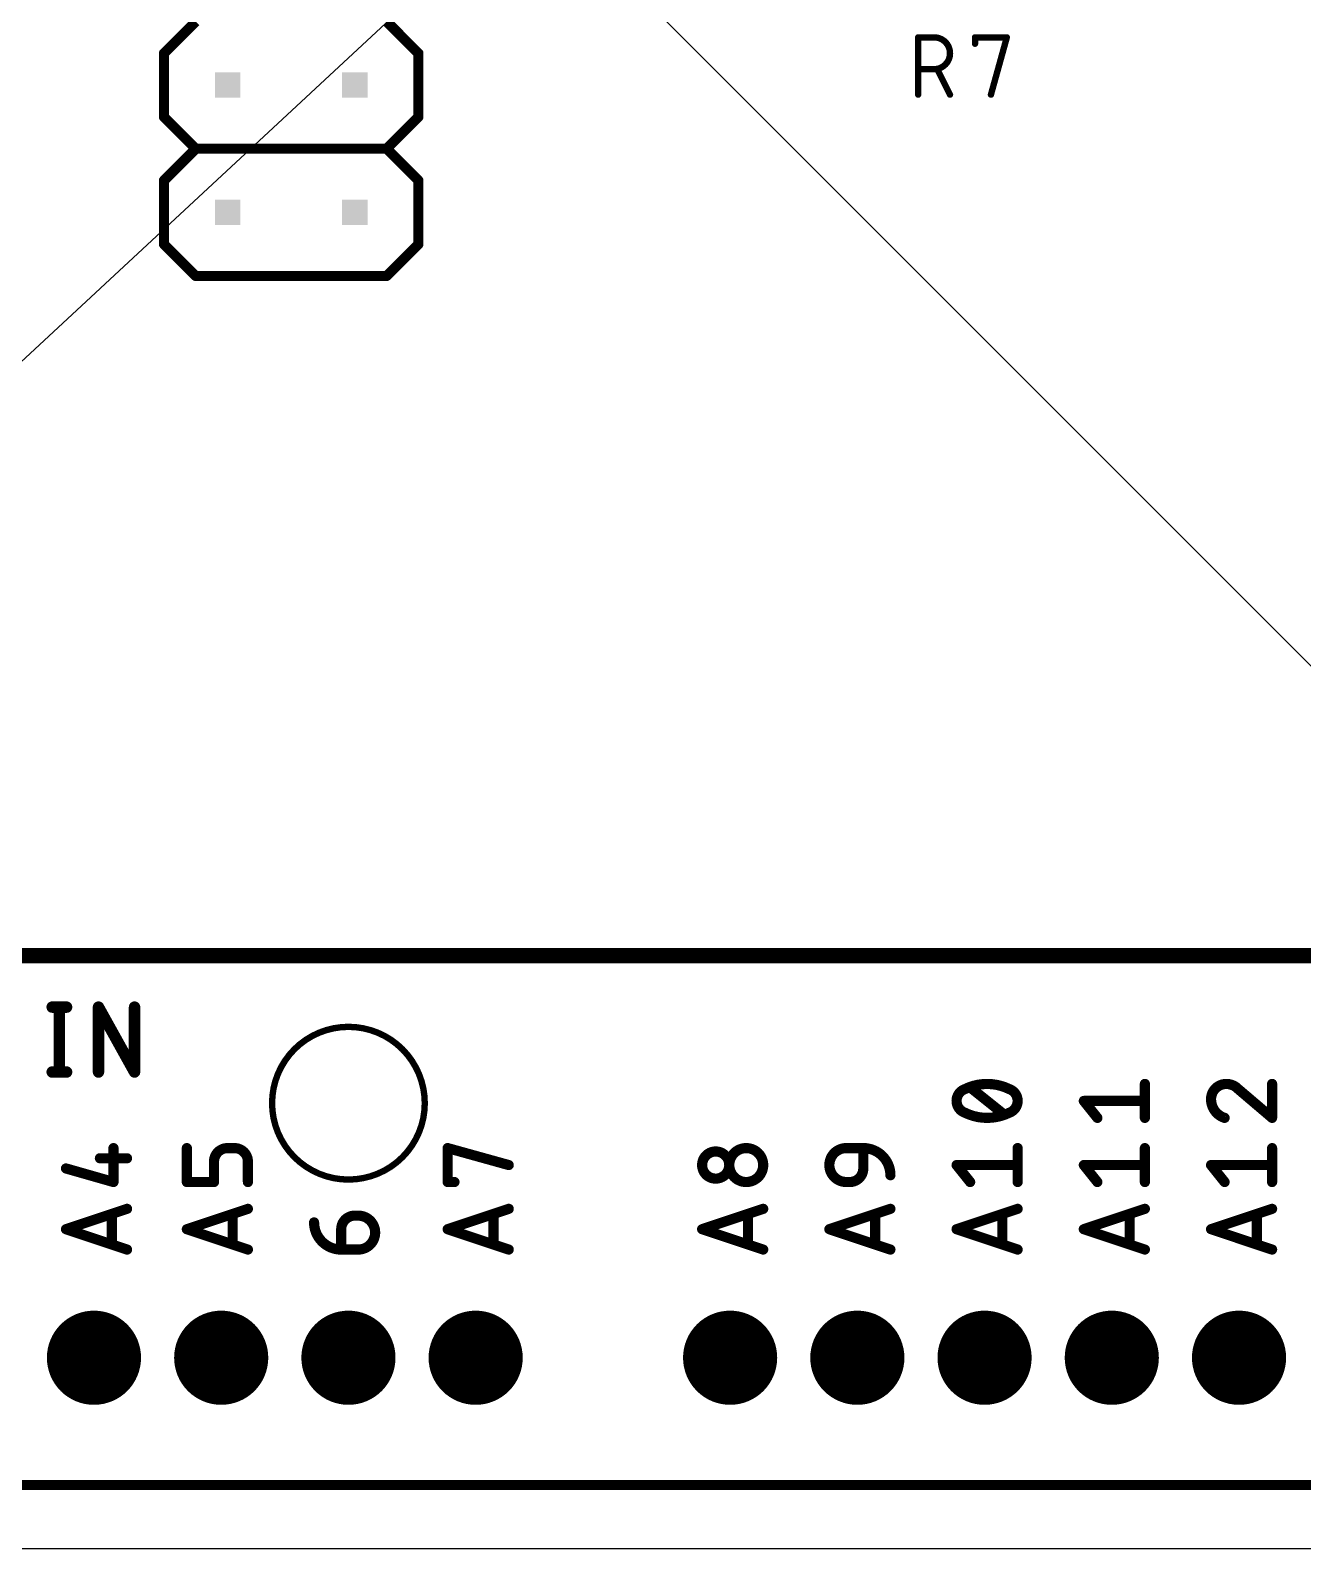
# Model space of a CAD drawing. Extents: x -123 to 102, y -1 to 117.
# Drawn here: x 46.99 to 72.39, y 0 to 30.3 of the extents above; entities that cross this region are included whole.
import ezdxf

# ---------------------------------------------------------------- set-up
doc = ezdxf.new("R2010")
doc.units = 0
for name, color, linetype in [('17', 110, 'CONTINUOUS'), ('19', 53, 'CONTINUOUS'), ('20', 31, 'CONTINUOUS'), ('25', 253, 'CONTINUOUS'), ('51', 253, 'CONTINUOUS')]:
    doc.layers.add(name, color=color, linetype=linetype)

# ---------------------------------------------------------------- blocks, each defined once
blk = doc.blocks.new('RECT')
blk.add_solid([(-0.5, -0.5), (0.5, -0.5), (-0.5, 0.5), (0.5, 0.5)])
blk = doc.blocks.new('ROUNDP')
at = {"const_width": 0.5}
blk.add_lwpolyline([(0, -0.25, 1), (0, 0.25, 1), (0, -0.25)], format="xyb", dxfattribs=at)

msp = doc.modelspace()

# ---------------------------------------------------------------- linework, layer by layer
at = {"layer": '19'}
for p, q in [((25.4, 3.81), (60.96, 36.83)), ((81.28, 8.89), (53.34, 36.83))]:
    msp.add_line(p, q, dxfattribs=at)
at = {"layer": '20'}
msp.add_line((-123.19, 0), (100, 0), dxfattribs=at)
at = {"layer": '25', "const_width": 0.127}
for points in [[(64.7148, 29.0195), (64.7148, 30.1625)], [(64.7148, 30.1625), (65.0323, 30.1625)], [(65.8495, 30.0355), (65.8495, 30.1625)], [(65.8495, 30.1625), (66.4845, 30.1625)], [(66.4845, 30.1625), (66.167, 29.0195)], [(65.0323, 29.5275), (64.7148, 29.5275)], [(65.3498, 29.0195), (65.0958, 29.5275)]]:
    msp.add_lwpolyline(points, dxfattribs=at)
at = {"layer": '25'}
for points, const_width in [([(64.7465, 30.1625, 1), (64.683, 30.1625)], 0.0635), ([(64.7148, 30.1943, 1), (64.7148, 30.1308)], 0.0635), ([(65.0323, 29.5275, 1), (65.0323, 30.1625)], 0.127), ([(65.0323, 30.1943, 1), (65.0323, 30.1308)], 0.0635), ([(65.0323, 30.1308, 1), (65.0323, 30.1943)], 0.0635), ([(65.8495, 30.1943, 1), (65.8495, 30.1308)], 0.0635), ([(65.8813, 30.1625, 1), (65.8178, 30.1625)], 0.0635), ([(65.8178, 30.0355, 1), (65.8813, 30.0355)], 0.0635), ([(66.5151, 30.154, 1), (66.4539, 30.171)], 0.0635), ([(66.4845, 30.1308, 1), (66.4845, 30.1943)], 0.0635), ([(64.7148, 29.5592, 1), (64.7148, 29.4958)], 0.0635), ([(65.0323, 29.5592, 1), (65.0323, 29.4958)], 0.0635), ([(65.0323, 29.4958, 1), (65.0323, 29.5592)], 0.0635), ([(65.1242, 29.5417, 1), (65.0674, 29.5133)], 0.0635), ([(64.683, 29.0195, 1), (64.7465, 29.0195)], 0.0635), ([(65.3214, 29.0053, 1), (65.3782, 29.0337)], 0.0635), ([(66.1364, 29.028, 1), (66.1976, 29.011)], 0.0635)]:
    msp.add_lwpolyline(points, format="xyb", dxfattribs=dict(at, const_width=const_width))
at = {"layer": '51'}
for points, const_width in [([(50.292, 30.48), (49.657, 29.845)], 0.2032), ([(54.102, 30.48), (54.737, 29.845)], 0.2032), ([(49.657, 29.845), (49.657, 28.575)], 0.2032), ([(54.737, 29.845), (54.737, 28.575)], 0.2032), ([(49.657, 28.575), (50.292, 27.94)], 0.2032), ([(54.737, 28.575), (54.102, 27.94)], 0.2032), ([(50.292, 27.94), (49.657, 27.305)], 0.2032), ([(54.102, 27.94), (50.292, 27.94)], 0.2032), ([(54.102, 27.94), (54.737, 27.305)], 0.2032), ([(49.657, 27.305), (49.657, 26.035)], 0.2032), ([(54.737, 27.305), (54.737, 26.035)], 0.2032), ([(49.657, 26.035), (50.292, 25.4)], 0.2032), ([(54.737, 26.035), (54.102, 25.4)], 0.2032), ([(54.102, 25.4), (50.292, 25.4)], 0.2032), ([(73.533, 11.8364), (37.211, 11.8364)], 0.3048), ([(47.4256, 10.8077), (47.7134, 10.8077)], 0.2286), ([(47.5695, 10.8077), (47.5695, 9.5123)], 0.2286), ([(48.3504, 9.5123), (48.3504, 10.8077)], 0.2286), ([(48.3504, 10.8077), (49.07, 9.5123)], 0.2286), ([(49.07, 9.5123), (49.07, 10.8077)], 0.2286), ([(47.4256, 9.5123), (47.7134, 9.5123)], 0.2286), ([(66.4295, 8.6648), (65.7521, 9.2066)], 0.2032), ([(69.2404, 8.597), (69.2404, 9.2744)], 0.2032), ([(71.1031, 9.1728), (71.7804, 8.597)], 0.2032), ([(71.7804, 8.597), (71.7804, 9.2744)], 0.2032), ([(68.2921, 8.597), (68.0212, 8.9357)], 0.2032), ([(68.0212, 8.9357), (69.2404, 8.9357)], 0.2032), ([(48.3785, 7.791), (48.9204, 7.791)], 0.2032), ([(48.6495, 7.3169), (48.6495, 7.9942)], 0.2032), ([(50.1142, 7.3169), (50.1142, 7.9942)], 0.2032), ([(51.0625, 7.9942), (50.927, 7.9942)], 0.2032), ([(55.3212, 7.3169), (55.3212, 7.9942)], 0.2032), ([(55.3212, 7.9942), (56.5404, 7.6556)], 0.2032), ([(63.2799, 7.9942), (63.6185, 7.9942)], 0.2032), ([(63.6185, 7.9942), (63.6185, 7.5878)], 0.2032), ([(66.7004, 7.3169), (66.7004, 7.9942)], 0.2032), ([(69.2404, 7.3169), (69.2404, 7.9942)], 0.2032), ([(71.7804, 7.3169), (71.7804, 7.9942)], 0.2032), ([(47.7012, 7.5878), (48.6495, 7.3169)], 0.2032), ([(50.6561, 7.7233), (50.6561, 7.3169)], 0.2032), ([(51.3334, 7.3169), (51.3334, 7.7233)], 0.2032), ([(65.7521, 7.3169), (65.4812, 7.6556)], 0.2032), ([(65.4812, 7.6556), (66.7004, 7.6556)], 0.2032), ([(68.2921, 7.3169), (68.0212, 7.6556)], 0.2032), ([(68.0212, 7.6556), (69.2404, 7.6556)], 0.2032), ([(70.8321, 7.3169), (70.5612, 7.6556)], 0.2032), ([(70.5612, 7.6556), (71.7804, 7.6556)], 0.2032), ([(50.6561, 7.3169), (50.1142, 7.3169)], 0.2032), ([(55.4567, 7.3169), (55.3212, 7.3169)], 0.2032), ([(63.3476, 7.3169), (63.2799, 7.3169)], 0.2032), ([(47.7012, 6.3754), (48.9204, 6.7818)], 0.2032), ([(48.6156, 6.6802), (48.6156, 6.0706)], 0.2032), ([(50.1142, 6.3754), (51.3334, 6.7818)], 0.2032), ([(51.0286, 6.6802), (51.0286, 6.0706)], 0.2032), ([(53.467, 6.6463), (53.5347, 6.6463)], 0.2032), ([(55.3212, 6.3754), (56.5404, 6.7818)], 0.2032), ([(56.2356, 6.6802), (56.2356, 6.0706)], 0.2032), ([(60.4012, 6.3754), (61.6204, 6.7818)], 0.2032), ([(61.3156, 6.6802), (61.3156, 6.0706)], 0.2032), ([(62.9412, 6.3754), (64.1604, 6.7818)], 0.2032), ([(63.8556, 6.6802), (63.8556, 6.0706)], 0.2032), ([(65.4812, 6.3754), (66.7004, 6.7818)], 0.2032), ([(66.3956, 6.6802), (66.3956, 6.0706)], 0.2032), ([(68.0212, 6.3754), (69.2404, 6.7818)], 0.2032), ([(68.9356, 6.6802), (68.9356, 6.0706)], 0.2032), ([(70.5612, 6.3754), (71.7804, 6.7818)], 0.2032), ([(71.4756, 6.6802), (71.4756, 6.0706)], 0.2032), ([(48.9204, 5.969), (47.7012, 6.3754)], 0.2032), ([(51.3334, 5.969), (50.1142, 6.3754)], 0.2032), ([(53.1961, 5.969), (53.1961, 6.3754)], 0.2032), ([(56.5404, 5.969), (55.3212, 6.3754)], 0.2032), ([(61.6204, 5.969), (60.4012, 6.3754)], 0.2032), ([(64.1604, 5.969), (62.9412, 6.3754)], 0.2032), ([(66.7004, 5.969), (65.4812, 6.3754)], 0.2032), ([(69.2404, 5.969), (68.0212, 6.3754)], 0.2032), ([(71.7804, 5.969), (70.5612, 6.3754)], 0.2032), ([(53.5347, 5.969), (53.1961, 5.969)], 0.2032), ([(86.36, 1.27), (-12.7, 1.27)], 0.2032)]:
    msp.add_lwpolyline(points, dxfattribs=dict(at, const_width=const_width))
for points, const_width in [([(49.7078, 29.845, 1), (49.6062, 29.845)], 0.1016), ([(49.6211, 29.8809, 1), (49.6929, 29.8091)], 0.1016), ([(54.7878, 29.845, 1), (54.6862, 29.845)], 0.1016), ([(54.7011, 29.8091, 1), (54.7729, 29.8809)], 0.1016), ([(49.6929, 28.6109, 1), (49.6211, 28.5391)], 0.1016), ([(49.6062, 28.575, 1), (49.7078, 28.575)], 0.1016), ([(54.6862, 28.575, 1), (54.7878, 28.575)], 0.1016), ([(54.7729, 28.5391, 1), (54.7011, 28.6109)], 0.1016), ([(50.292, 27.9908, 1), (50.292, 27.8892)], 0.1016), ([(50.3279, 27.9041, 1), (50.2561, 27.9759)], 0.1016), ([(50.2561, 27.9041, 1), (50.3279, 27.9759)], 0.1016), ([(54.1379, 27.9759, 1), (54.0661, 27.9041)], 0.1016), ([(54.0661, 27.9759, 1), (54.1379, 27.9041)], 0.1016), ([(54.102, 27.8892, 1), (54.102, 27.9908)], 0.1016), ([(49.7078, 27.305, 1), (49.6062, 27.305)], 0.1016), ([(49.6211, 27.3409, 1), (49.6929, 27.2691)], 0.1016), ([(54.7878, 27.305, 1), (54.6862, 27.305)], 0.1016), ([(54.7011, 27.2691, 1), (54.7729, 27.3409)], 0.1016), ([(49.6929, 26.0709, 1), (49.6211, 25.9991)], 0.1016), ([(49.6062, 26.035, 1), (49.7078, 26.035)], 0.1016), ([(54.6862, 26.035, 1), (54.7878, 26.035)], 0.1016), ([(54.7729, 25.9991, 1), (54.7011, 26.0709)], 0.1016), ([(50.292, 25.4508, 1), (50.292, 25.3492)], 0.1016), ([(50.2561, 25.3641, 1), (50.3279, 25.4359)], 0.1016), ([(54.0661, 25.4359, 1), (54.1379, 25.3641)], 0.1016), ([(54.102, 25.3492, 1), (54.102, 25.4508)], 0.1016), ([(47.4256, 10.8649, 1), (47.4256, 10.7506)], 0.1143), ([(47.6266, 10.8077, 1), (47.5123, 10.8077)], 0.1143), ([(47.7134, 10.7506, 1), (47.7134, 10.8649)], 0.1143), ([(48.4075, 10.8077, 1), (48.2932, 10.8077)], 0.1143), ([(48.4003, 10.8355, 1), (48.3004, 10.7799)], 0.1143), ([(49.1272, 10.8077, 1), (49.0129, 10.8077)], 0.1143), ([(53.34, 7.366, 1), (53.34, 10.414, 1), (53.34, 7.366)], 0.127), ([(47.4256, 9.5694, 1), (47.4256, 9.4551)], 0.1143), ([(47.5123, 9.5123, 1), (47.6266, 9.5123)], 0.1143), ([(47.7134, 9.4551, 1), (47.7134, 9.5694)], 0.1143), ([(48.2932, 9.5123, 1), (48.4075, 9.5123)], 0.1143), ([(49.0129, 9.5123, 1), (49.1272, 9.5123)], 0.1143), ([(49.0201, 9.4845, 1), (49.12, 9.5401)], 0.1143), ([(65.6505, 9.1728, 0.3205), (65.4812, 8.9357)], 0.2032), ([(66.0908, 9.2744, 0.1139), (65.6505, 9.1728)], 0.2032), ([(65.6283, 9.2184, 1), (65.6728, 9.1271)], 0.1016), ([(65.667, 9.1247, 1), (65.6341, 9.2208)], 0.1016), ([(65.7839, 9.2463, 1), (65.7204, 9.167)], 0.1016), ([(66.5311, 9.1728, 0.1139), (66.0908, 9.2744)], 0.2032), ([(66.0908, 9.3252, 1), (66.0908, 9.2236)], 0.1016), ([(66.0908, 9.2236, 1), (66.0908, 9.3252)], 0.1016), ([(66.7004, 8.9357, 0.3205), (66.5311, 9.1728)], 0.2032), ([(66.5475, 9.2208, 1), (66.5146, 9.1247)], 0.1016), ([(66.5088, 9.1271, 1), (66.5533, 9.2184)], 0.1016), ([(69.2912, 9.2744, 1), (69.1896, 9.2744)], 0.1016), ([(70.866, 9.2744, 0.4142), (70.5612, 8.9696)], 0.2032), ([(71.1031, 9.1728, 0.2053), (70.866, 9.2744)], 0.2032), ([(70.866, 9.3252, 1), (70.866, 9.2236)], 0.1016), ([(70.866, 9.2236, 1), (70.866, 9.3252)], 0.1016), ([(71.136, 9.2115, 1), (71.0702, 9.1341)], 0.1016), ([(71.0663, 9.1377, 1), (71.1399, 9.2078)], 0.1016), ([(71.8312, 9.2744, 1), (71.7296, 9.2744)], 0.1016), ([(65.4812, 8.9357, 0.3205), (65.6505, 8.6986)], 0.2032), ([(65.532, 8.9357, 1), (65.4304, 8.9357)], 0.1016), ([(65.4304, 8.9357, 1), (65.532, 8.9357)], 0.1016), ([(65.6505, 8.6986, 0.1139), (66.0908, 8.597)], 0.2032), ([(65.6728, 8.7443, 1), (65.6283, 8.653)], 0.1016), ([(65.6341, 8.6506, 1), (65.667, 8.7467)], 0.1016), ([(66.0908, 8.597, 0.1139), (66.5311, 8.6986)], 0.2032), ([(66.5311, 8.6986, 0.3205), (66.7004, 8.9357)], 0.2032), ([(66.5146, 8.7467, 1), (66.5475, 8.6506)], 0.1016), ([(66.5533, 8.653, 1), (66.5088, 8.7443)], 0.1016), ([(66.7512, 8.9357, 1), (66.6496, 8.9357)], 0.1016), ([(66.6496, 8.9357, 1), (66.7512, 8.9357)], 0.1016), ([(68.0609, 8.9674, 1), (67.9815, 8.904)], 0.1016), ([(68.0212, 8.9865, 1), (68.0212, 8.8849)], 0.1016), ([(69.2404, 8.8849, 1), (69.2404, 8.9865)], 0.1016), ([(70.5612, 8.9696, 0.3252), (70.8321, 8.597)], 0.2032), ([(70.612, 8.9696, 1), (70.5104, 8.9696)], 0.1016), ([(70.5104, 8.9696, 1), (70.612, 8.9696)], 0.1016), ([(66.0908, 8.6478, 1), (66.0908, 8.5462)], 0.1016), ([(66.0908, 8.5462, 1), (66.0908, 8.6478)], 0.1016), ([(66.3977, 8.6251, 1), (66.4612, 8.7044)], 0.1016), ([(68.2525, 8.5653, 1), (68.3318, 8.6288)], 0.1016), ([(69.1896, 8.597, 1), (69.2912, 8.597)], 0.1016), ([(70.8165, 8.5487, 1), (70.8478, 8.6454)], 0.1016), ([(71.7296, 8.597, 1), (71.8312, 8.597)], 0.1016), ([(71.7475, 8.5583, 1), (71.8133, 8.6358)], 0.1016), ([(48.3785, 7.8418, 1), (48.3785, 7.7402)], 0.1016), ([(48.7003, 7.9942, 1), (48.5987, 7.9942)], 0.1016), ([(48.9204, 7.7402, 1), (48.9204, 7.8418)], 0.1016), ([(50.165, 7.9942, 1), (50.0634, 7.9942)], 0.1016), ([(50.927, 7.9942, 0.4142), (50.6561, 7.7233)], 0.2032), ([(50.927, 8.045, 1), (50.927, 7.9434)], 0.1016), ([(50.927, 7.9434, 1), (50.927, 8.045)], 0.1016), ([(51.3334, 7.7233, 0.4142), (51.0625, 7.9942)], 0.2032), ([(51.0625, 8.045, 1), (51.0625, 7.9434)], 0.1016), ([(51.0625, 7.9434, 1), (51.0625, 8.045)], 0.1016), ([(55.3348, 8.0432, 1), (55.3076, 7.9453)], 0.1016), ([(55.372, 7.9942, 1), (55.2704, 7.9942)], 0.1016), ([(60.6721, 7.9265, 1), (60.6721, 7.3846)], 0.2032), ([(60.6721, 7.3846, 1), (60.6721, 7.9265)], 0.2032), ([(60.6721, 7.9773, 1), (60.6721, 7.8757)], 0.1016), ([(60.6721, 7.8757, 1), (60.6721, 7.9773)], 0.1016), ([(61.2817, 7.9942, 1), (61.2817, 7.3169)], 0.2032), ([(61.2817, 7.3169, 1), (61.2817, 7.9942)], 0.2032), ([(61.2817, 8.045, 1), (61.2817, 7.9434)], 0.1016), ([(61.2817, 7.9434, 1), (61.2817, 8.045)], 0.1016), ([(63.2799, 7.9942, 1), (63.2799, 7.3169)], 0.2032), ([(63.2799, 8.045, 1), (63.2799, 7.9434)], 0.1016), ([(63.2799, 7.9434, 1), (63.2799, 8.045)], 0.1016), ([(63.6693, 7.9942, 1), (63.5677, 7.9942)], 0.1016), ([(64.1604, 7.4524, 0.4142), (63.6185, 7.9942)], 0.2032), ([(63.6185, 8.045, 1), (63.6185, 7.9434)], 0.1016), ([(63.6185, 7.9434, 1), (63.6185, 8.045)], 0.1016), ([(66.7512, 7.9942, 1), (66.6496, 7.9942)], 0.1016), ([(69.2912, 7.9942, 1), (69.1896, 7.9942)], 0.1016), ([(71.8312, 7.9942, 1), (71.7296, 7.9942)], 0.1016), ([(47.7152, 7.6367, 1), (47.6872, 7.539)], 0.1016), ([(50.7069, 7.7233, 1), (50.6053, 7.7233)], 0.1016), ([(50.6053, 7.7233, 1), (50.7069, 7.7233)], 0.1016), ([(51.3842, 7.7233, 1), (51.2826, 7.7233)], 0.1016), ([(51.2826, 7.7233, 1), (51.3842, 7.7233)], 0.1016), ([(56.5268, 7.6066, 1), (56.554, 7.7045)], 0.1016), ([(63.3476, 7.3169, 0.4142), (63.6185, 7.5878)], 0.2032), ([(63.6693, 7.5878, 1), (63.5677, 7.5878)], 0.1016), ([(63.5677, 7.5878, 1), (63.6693, 7.5878)], 0.1016), ([(65.5209, 7.6873, 1), (65.4415, 7.6238)], 0.1016), ([(65.4812, 7.7064, 1), (65.4812, 7.6048)], 0.1016), ([(66.7004, 7.6048, 1), (66.7004, 7.7064)], 0.1016), ([(68.0609, 7.6873, 1), (67.9815, 7.6238)], 0.1016), ([(68.0212, 7.7064, 1), (68.0212, 7.6048)], 0.1016), ([(69.2404, 7.6048, 1), (69.2404, 7.7064)], 0.1016), ([(70.6009, 7.6873, 1), (70.5215, 7.6238)], 0.1016), ([(70.5612, 7.7064, 1), (70.5612, 7.6048)], 0.1016), ([(71.7804, 7.6048, 1), (71.7804, 7.7064)], 0.1016), ([(48.5987, 7.3169, 1), (48.7003, 7.3169)], 0.1016), ([(48.6355, 7.268, 1), (48.6634, 7.3657)], 0.1016), ([(50.1142, 7.3677, 1), (50.1142, 7.2661)], 0.1016), ([(50.0634, 7.3169, 1), (50.165, 7.3169)], 0.1016), ([(50.6053, 7.3169, 1), (50.7069, 7.3169)], 0.1016), ([(50.6561, 7.2661, 1), (50.6561, 7.3677)], 0.1016), ([(51.2826, 7.3169, 1), (51.3842, 7.3169)], 0.1016), ([(55.3212, 7.3677, 1), (55.3212, 7.2661)], 0.1016), ([(55.2704, 7.3169, 1), (55.372, 7.3169)], 0.1016), ([(55.4567, 7.2661, 1), (55.4567, 7.3677)], 0.1016), ([(60.6721, 7.4354, 1), (60.6721, 7.3338)], 0.1016), ([(60.6721, 7.3338, 1), (60.6721, 7.4354)], 0.1016), ([(61.2817, 7.3677, 1), (61.2817, 7.2661)], 0.1016), ([(61.2817, 7.2661, 1), (61.2817, 7.3677)], 0.1016), ([(63.2799, 7.3677, 1), (63.2799, 7.2661)], 0.1016), ([(63.2799, 7.2661, 1), (63.2799, 7.3677)], 0.1016), ([(63.3476, 7.3677, 1), (63.3476, 7.2661)], 0.1016), ([(63.3476, 7.2661, 1), (63.3476, 7.3677)], 0.1016), ([(64.1096, 7.4524, 1), (64.2112, 7.4524)], 0.1016), ([(65.7125, 7.2852, 1), (65.7918, 7.3486)], 0.1016), ([(66.6496, 7.3169, 1), (66.7512, 7.3169)], 0.1016), ([(68.2525, 7.2852, 1), (68.3318, 7.3486)], 0.1016), ([(69.1896, 7.3169, 1), (69.2912, 7.3169)], 0.1016), ([(70.7925, 7.2852, 1), (70.8718, 7.3486)], 0.1016), ([(71.7296, 7.3169, 1), (71.8312, 7.3169)], 0.1016), ([(48.6664, 6.6802, 1), (48.5648, 6.6802)], 0.1016), ([(48.9365, 6.7336, 1), (48.9043, 6.83)], 0.1016), ([(51.0794, 6.6802, 1), (50.9778, 6.6802)], 0.1016), ([(51.3495, 6.7336, 1), (51.3173, 6.83)], 0.1016), ([(53.467, 6.6463, 0.4142), (53.1961, 6.3754)], 0.2032), ([(53.467, 6.6971, 1), (53.467, 6.5955)], 0.1016), ([(53.467, 6.5955, 1), (53.467, 6.6971)], 0.1016), ([(53.5347, 5.969, 1), (53.5347, 6.6463)], 0.2032), ([(53.5347, 6.6971, 1), (53.5347, 6.5955)], 0.1016), ([(53.5347, 6.5955, 1), (53.5347, 6.6971)], 0.1016), ([(56.2864, 6.6802, 1), (56.1848, 6.6802)], 0.1016), ([(56.5565, 6.7336, 1), (56.5243, 6.83)], 0.1016), ([(61.3664, 6.6802, 1), (61.2648, 6.6802)], 0.1016), ([(61.6365, 6.7336, 1), (61.6043, 6.83)], 0.1016), ([(63.9064, 6.6802, 1), (63.8048, 6.6802)], 0.1016), ([(64.1765, 6.7336, 1), (64.1443, 6.83)], 0.1016), ([(66.4464, 6.6802, 1), (66.3448, 6.6802)], 0.1016), ([(66.7165, 6.7336, 1), (66.6843, 6.83)], 0.1016), ([(68.9864, 6.6802, 1), (68.8848, 6.6802)], 0.1016), ([(69.2565, 6.7336, 1), (69.2243, 6.83)], 0.1016), ([(71.5264, 6.6802, 1), (71.4248, 6.6802)], 0.1016), ([(71.7965, 6.7336, 1), (71.7643, 6.83)], 0.1016), ([(47.7173, 6.4236, 1), (47.6851, 6.3272)], 0.1016), ([(47.6851, 6.4236, 1), (47.7173, 6.3272)], 0.1016), ([(50.1303, 6.4236, 1), (50.0981, 6.3272)], 0.1016), ([(50.0981, 6.4236, 1), (50.1303, 6.3272)], 0.1016), ([(52.6542, 6.5109, 0.4142), (53.1961, 5.969)], 0.2032), ([(52.705, 6.5109, 1), (52.6034, 6.5109)], 0.1016), ([(53.2469, 6.3754, 1), (53.1453, 6.3754)], 0.1016), ([(53.1453, 6.3754, 1), (53.2469, 6.3754)], 0.1016), ([(55.3373, 6.4236, 1), (55.3051, 6.3272)], 0.1016), ([(55.3051, 6.4236, 1), (55.3373, 6.3272)], 0.1016), ([(60.4173, 6.4236, 1), (60.3851, 6.3272)], 0.1016), ([(60.3851, 6.4236, 1), (60.4173, 6.3272)], 0.1016), ([(62.9573, 6.4236, 1), (62.9251, 6.3272)], 0.1016), ([(62.9251, 6.4236, 1), (62.9573, 6.3272)], 0.1016), ([(65.4973, 6.4236, 1), (65.4651, 6.3272)], 0.1016), ([(65.4651, 6.4236, 1), (65.4973, 6.3272)], 0.1016), ([(68.0373, 6.4236, 1), (68.0051, 6.3272)], 0.1016), ([(68.0051, 6.4236, 1), (68.0373, 6.3272)], 0.1016), ([(70.5773, 6.4236, 1), (70.5451, 6.3272)], 0.1016), ([(70.5451, 6.4236, 1), (70.5773, 6.3272)], 0.1016), ([(48.5648, 6.0706, 1), (48.6664, 6.0706)], 0.1016), ([(48.9043, 5.9208, 1), (48.9365, 6.0172)], 0.1016), ([(50.9778, 6.0706, 1), (51.0794, 6.0706)], 0.1016), ([(51.3173, 5.9208, 1), (51.3495, 6.0172)], 0.1016), ([(53.1961, 6.0198, 1), (53.1961, 5.9182)], 0.1016), ([(53.1961, 5.9182, 1), (53.1961, 6.0198)], 0.1016), ([(53.5347, 6.0198, 1), (53.5347, 5.9182)], 0.1016), ([(53.5347, 5.9182, 1), (53.5347, 6.0198)], 0.1016), ([(56.1848, 6.0706, 1), (56.2864, 6.0706)], 0.1016), ([(56.5243, 5.9208, 1), (56.5565, 6.0172)], 0.1016), ([(61.2648, 6.0706, 1), (61.3664, 6.0706)], 0.1016), ([(61.6043, 5.9208, 1), (61.6365, 6.0172)], 0.1016), ([(63.8048, 6.0706, 1), (63.9064, 6.0706)], 0.1016), ([(64.1443, 5.9208, 1), (64.1765, 6.0172)], 0.1016), ([(66.3448, 6.0706, 1), (66.4464, 6.0706)], 0.1016), ([(66.6843, 5.9208, 1), (66.7165, 6.0172)], 0.1016), ([(68.8848, 6.0706, 1), (68.9864, 6.0706)], 0.1016), ([(69.2243, 5.9208, 1), (69.2565, 6.0172)], 0.1016), ([(71.4248, 6.0706, 1), (71.5264, 6.0706)], 0.1016), ([(71.7643, 5.9208, 1), (71.7965, 6.0172)], 0.1016), ([(53.1453, 5.969, 1), (53.2469, 5.969)], 0.1016)]:
    msp.add_lwpolyline(points, format="xyb", dxfattribs=dict(at, const_width=const_width))

# ---------------------------------------------------------------- block references
at = {"layer": '17', "xscale": 1.8796, "yscale": 1.8796, "rotation": 90}
for p in [(48.26, 3.81), (48.26, 3.81), (50.8, 3.81), (50.8, 3.81), (53.34, 3.81), (53.34, 3.81), (55.88, 3.81), (55.88, 3.81), (60.96, 3.81), (60.96, 3.81), (63.5, 3.81), (63.5, 3.81), (66.04, 3.81), (66.04, 3.81), (68.58, 3.81), (68.58, 3.81), (71.12, 3.81), (71.12, 3.81)]:
    msp.add_blockref('ROUNDP', p, dxfattribs=at)
at = {"layer": '51', "xscale": 0.508, "yscale": 0.508, "rotation": 270}
for p in [(50.927, 29.21), (53.467, 29.21), (50.927, 26.67), (53.467, 26.67)]:
    msp.add_blockref('RECT', p, dxfattribs=at)
at = {"layer": '51', "xscale": 0.508, "yscale": 0.508}
for p in [(48.26, 3.81), (50.8, 3.81), (53.34, 3.81), (55.88, 3.81), (60.96, 3.81), (63.5, 3.81), (66.04, 3.81), (68.58, 3.81), (71.12, 3.81)]:
    msp.add_blockref('RECT', p, dxfattribs=at)

doc.saveas('drawing.dxf')
